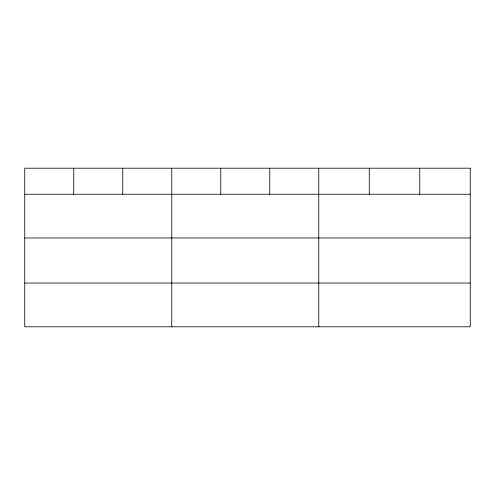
<?xml version="1.0" encoding="UTF-8"?>
<svg xmlns="http://www.w3.org/2000/svg" width="495" height="495" viewBox="0 0 495 495"><rect width="100%" height="100%" fill="white"/><g stroke="black" fill="none" stroke-linecap="round" stroke-linejoin="round"><path stroke-width="0.74" d="M24.75 194.226L470.25 194.226M24.75 237.977L470.25 237.977M24.75 283.053L470.25 283.053M419.76 168.195L419.76 194.226M369.27 168.195L369.27 194.226M318.78 168.195L318.78 326.805M269.775 168.195L269.775 194.226M220.77 168.195L220.77 194.226M171.765 168.195L171.765 326.805M122.76 168.195L122.76 194.226M73.755 168.195L73.755 194.226M470.25 168.195L24.75 168.195L24.75 326.805L470.25 326.805L470.25 168.195"/></g></svg>
